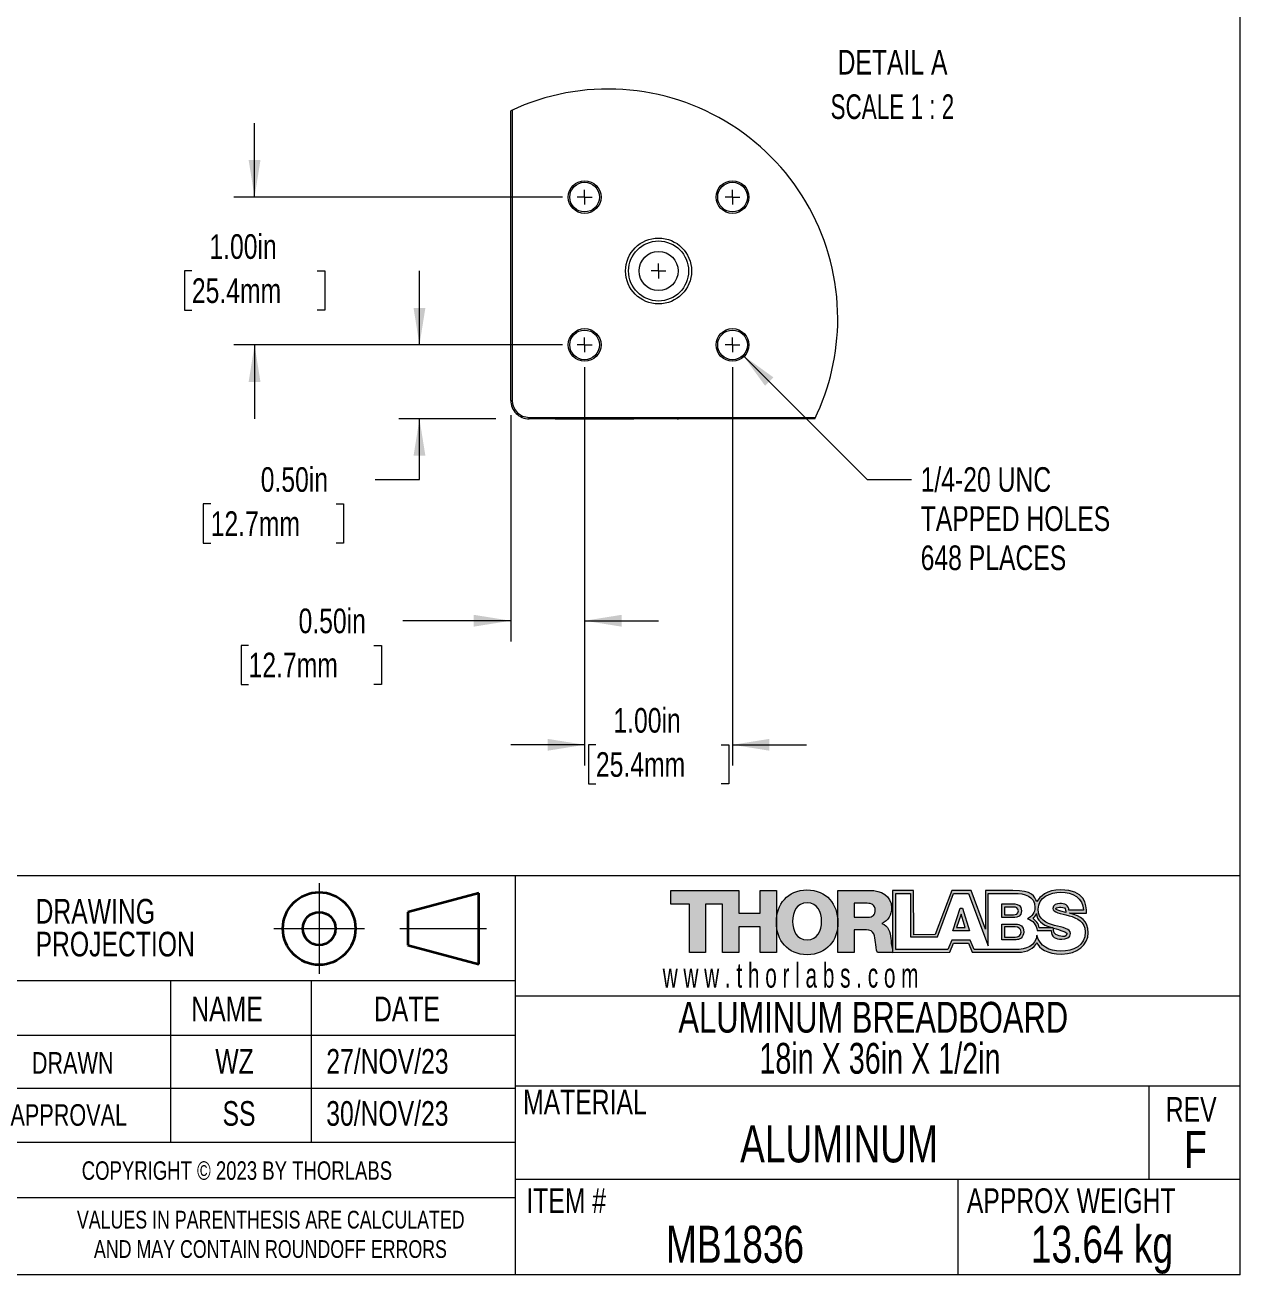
# Model space of a CAD drawing. Header units: inches. Extents: x 0.1 to 10.9, y 0 to 8.5.
# Drawn here: x 6.836 to 10.944, y 0.036 to 4.264 of the extents above; entities that cross this region are included whole.
import ezdxf

# ---------------------------------------------------------------- set-up
doc = ezdxf.new("R2010")
doc.units = ezdxf.units.IN
doc.header["$MEASUREMENT"] = 0
doc.header["$PDSIZE"] = -1
doc.linetypes.add('CENTERX2', pattern=[0.8, 0.5, -0.1, 0.1, -0.1])
doc.styles.add('SLDTEXTSTYLE0', font='TXT', dxfattribs={"width": 0.75})
doc.styles.add('SLDTEXTSTYLE1', font='TXT', dxfattribs={"width": 0.629032})
doc.styles.add('SLDTEXTSTYLE2', font='TXT', dxfattribs={"width": 0.697368})
doc.styles.add('SLDTEXTSTYLE3', font='TXT', dxfattribs={"width": 0.681818})
doc.dimstyles.new('SLDDIMSTYLE5', dxfattribs={"dimtxt": 0.083333, "dimasz": 0.125, "dimexe": 0, "dimexo": 0.0625, "dimgap": 0.020833, "dimtad": 0, "dimtih": 1, "dimtoh": 1, "dimlfac": 2, "dimrnd": 1e-09, "dimzin": 12, "dimdsep": 46, "dimtxsty": 'SLDTEXTSTYLE0', "dimsah": 1, "dimcen": 0, "dimadec": 0, "dimazin": 3, "dimtfac": 1, "dimtofl": 0, "dimtmove": 0, "dimatfit": 3, "dimfxl": 1, "dimfrac": 2, "dimtolj": 1, "dimtzin": 12, "dimarcsym": 0})
doc.dimstyles.new('SLDDIMSTYLE6', dxfattribs={"dimtxt": 0.083333, "dimasz": 0.125, "dimexe": 0, "dimexo": 0.0625, "dimgap": 0.020833, "dimtad": 0, "dimtih": 1, "dimtoh": 1, "dimlfac": 2, "dimrnd": 1e-09, "dimzin": 4, "dimdsep": 46, "dimtxsty": 'SLDTEXTSTYLE0', "dimsah": 1, "dimcen": 0.09, "dimadec": 0, "dimazin": 1, "dimtfac": 1, "dimtmove": 0, "dimatfit": 0, "dimfxl": 1, "dimfrac": 2, "dimtolj": 1, "dimtzin": 12, "dimarcsym": 0})
doc.dimstyles.new('SLDDIMSTYLE7', dxfattribs={"dimtxt": 0.083333, "dimasz": 0.125, "dimexe": 0, "dimexo": 0.0625, "dimgap": 0.020833, "dimtad": 0, "dimtih": 1, "dimtoh": 1, "dimlfac": 2, "dimrnd": 1e-09, "dimzin": 0, "dimdsep": 46, "dimtxsty": 'SLDTEXTSTYLE0', "dimsah": 1, "dimcen": 0.09, "dimadec": 0, "dimazin": 0, "dimtfac": 1, "dimtmove": 0, "dimatfit": 0, "dimfxl": 1, "dimfrac": 2, "dimtolj": 1, "dimtzin": 12, "dimarcsym": 0})

# ---------------------------------------------------------------- blocks, each defined once
blk = doc.blocks.new('Third Angle Projection Block')
at = {"color": 7, "linetype": 'CENTERX2', "lineweight": 18}
for p, q in [((3.9951, 0.9376), (3.9951, 0.5538)), ((3.8033, 0.7457), (4.187, 0.7457)), ((4.3361, 0.7457), (4.7029, 0.7457))]:
    blk.add_line(p, q, dxfattribs=at)
at = {"color": 7, "linetype": 'Continuous', "lineweight": 35}
for p, q in [((4.6701, 0.8957), (4.3701, 0.8153)), ((4.6701, 0.5957), (4.6701, 0.8957)), ((4.3701, 0.8153), (4.3701, 0.6761)), ((4.3701, 0.6761), (4.6701, 0.5957))]:
    blk.add_line(p, q, dxfattribs=at)
for radius in [0.1536, 0.0696]:
    blk.add_circle((3.9951, 0.7457), radius, dxfattribs=at)
at = {"color": 7, "linetype": 'Continuous', "lineweight": 0}
blk.add_point((3.9951, 0.7457), dxfattribs=at)
blk = doc.blocks.new('THORLABS LOGO1')
at = {"linetype": 'Continuous'}
blk.add_hatch(color=7, dxfattribs=at).paths.add_polyline_path([(2.398, 1.664), (2.398, 1.97), (2.618, 1.97), (2.618, 1.13), (2.398, 1.13), (2.398, 1.476), (2.109, 1.476), (2.109, 1.13), (1.889, 1.13), (1.889, 1.782), (1.661, 1.782), (1.661, 1.13), (1.441, 1.13), (1.441, 1.782), (1.189, 1.782), (1.189, 1.97), (2.109, 1.97), (2.109, 1.664)], flags=0)
h = blk.add_hatch(color=7, dxfattribs=at)
edge = h.paths.add_edge_path(flags=0)
edge.add_spline(control_points=[(3.034, 1.1), (3.3, 1.101), (3.45, 1.295), (3.449, 1.539), (3.449, 1.783), (3.298, 1.976), (3.032, 1.976)], knot_values=[0, 0, 0, 0, 1, 1, 1, 2, 2, 2, 2], weights=[1, 1, 1, 1, 1, 1, 1], degree=3, periodic=0)
edge.add_spline(control_points=[(3.032, 1.976), (2.768, 1.975), (2.619, 1.782), (2.619, 1.54)], knot_values=[3.002118, 3.002118, 3.002118, 3.002118, 4, 4, 4, 4], weights=[1, 1, 1, 1], degree=3, periodic=0)
edge.add_spline(control_points=[(2.619, 1.54), (2.619, 1.54), (2.619, 1.539), (2.619, 1.539), (2.618, 1.295), (2.768, 1.101), (3.034, 1.1)], knot_values=[2, 2, 2, 2, 2.002118, 2.002118, 2.002118, 3.002118, 3.002118, 3.002118, 3.002118], weights=[1, 1, 1, 1, 1, 1, 1], degree=3, periodic=0)
edge = h.paths.add_edge_path(flags=0)
edge.add_spline(control_points=[(3.033, 1.301), (2.891, 1.301), (2.837, 1.426), (2.837, 1.551)], knot_values=[3, 3, 3, 3, 4, 4, 4, 4], weights=[1, 1, 1, 1], degree=3, periodic=0)
edge.add_spline(control_points=[(2.837, 1.551), (2.837, 1.676), (2.891, 1.801), (3.033, 1.801)], knot_values=[2, 2, 2, 2, 3, 3, 3, 3], weights=[1, 1, 1, 1], degree=3, periodic=0)
edge.add_spline(control_points=[(3.033, 1.801), (3.175, 1.801), (3.229, 1.676), (3.229, 1.551)], knot_values=[1, 1, 1, 1, 2, 2, 2, 2], weights=[1, 1, 1, 1], degree=3, periodic=0)
edge.add_spline(control_points=[(3.229, 1.551), (3.229, 1.426), (3.175, 1.301), (3.033, 1.301)], knot_values=[0, 0, 0, 0, 1, 1, 1, 1], weights=[1, 1, 1, 1], degree=3, periodic=0)
h = blk.add_hatch(color=7, dxfattribs=at)
edge = h.paths.add_edge_path(flags=0)
edge.add_line((3.45, 1.13), (3.45, 1.97))
edge.add_line((3.45, 1.97), (3.88, 1.97))
edge.add_spline(control_points=[(3.88, 1.97), (4.029, 1.97), (4.175, 1.903), (4.175, 1.734)], knot_values=[1, 1, 1, 1, 2, 2, 2, 2], weights=[1, 1, 1, 1], degree=3, periodic=0)
edge.add_spline(control_points=[(4.175, 1.734), (4.175, 1.643), (4.132, 1.557), (4.043, 1.523)], knot_values=[2, 2, 2, 2, 3, 3, 3, 3], weights=[1, 1, 1, 1], degree=3, periodic=0)
edge.add_line((4.043, 1.523), (4.043, 1.521))
edge.add_spline(control_points=[(4.043, 1.521), (4.133, 1.499), (4.159, 1.399), (4.166, 1.319)], knot_values=[4, 4, 4, 4, 5, 5, 5, 5], weights=[1, 1, 1, 1], degree=3, periodic=0)
edge.add_spline(control_points=[(4.166, 1.319), (4.169, 1.293), (4.173, 1.219), (4.188, 1.17)], knot_values=[5, 5, 5, 5, 5.740443, 5.740443, 5.740443, 5.740443], weights=[1, 1, 1, 1], degree=3, periodic=0)
edge.add_line((4.188, 1.17), (4.188, 1.13))
edge.add_line((4.188, 1.13), (3.984, 1.13))
edge.add_spline(control_points=[(3.984, 1.13), (3.965, 1.158), (3.962, 1.241), (3.959, 1.264)], knot_values=[7, 7, 7, 7, 8, 8, 8, 8], weights=[1, 1, 1, 1], degree=3, periodic=0)
edge.add_spline(control_points=[(3.959, 1.264), (3.953, 1.349), (3.939, 1.436), (3.836, 1.436)], knot_values=[8, 8, 8, 8, 9, 9, 9, 9], weights=[1, 1, 1, 1], degree=3, periodic=0)
edge.add_line((3.836, 1.436), (3.67, 1.436))
edge.add_line((3.67, 1.436), (3.67, 1.13))
edge.add_line((3.67, 1.13), (3.45, 1.13))
edge = h.paths.add_edge_path(flags=0)
edge.add_line((3.845, 1.796), (3.67, 1.796))
edge.add_line((3.67, 1.796), (3.67, 1.606))
edge.add_line((3.67, 1.606), (3.854, 1.606))
edge.add_spline(control_points=[(3.854, 1.606), (3.92, 1.606), (3.956, 1.642), (3.956, 1.705)], knot_values=[1, 1, 1, 1, 2, 2, 2, 2], weights=[1, 1, 1, 1], degree=3, periodic=0)
edge.add_spline(control_points=[(3.956, 1.705), (3.956, 1.768), (3.906, 1.796), (3.845, 1.796)], knot_values=[2, 2, 2, 2, 3, 3, 3, 3], weights=[1, 1, 1, 1], degree=3, periodic=0)
h = blk.add_hatch(color=7, dxfattribs=at)
edge = h.paths.add_edge_path(flags=0)
edge.add_spline(control_points=[(6.142, 1.818), (6.107, 1.886), (6.086, 1.97), (5.816, 1.97)], knot_values=[4, 4, 4, 4, 5, 5, 5, 5], weights=[1, 1, 1, 1], degree=3, periodic=0)
edge.add_line((5.816, 1.97), (5.445, 1.97))
edge.add_line((5.445, 1.97), (5.445, 1.447))
edge.add_line((5.445, 1.447), (5.251, 1.97))
edge.add_line((5.251, 1.97), (4.991, 1.97))
edge.add_line((4.991, 1.97), (4.765, 1.372))
edge.add_line((4.765, 1.372), (4.478, 1.37))
edge.add_line((4.478, 1.37), (4.474, 1.97))
edge.add_line((4.474, 1.97), (4.188, 1.97))
edge.add_line((4.188, 1.97), (4.188, 1.13))
edge.add_line((4.188, 1.13), (4.963, 1.132))
edge.add_line((4.963, 1.132), (5.013, 1.256))
edge.add_line((5.013, 1.256), (5.217, 1.256))
edge.add_line((5.217, 1.256), (5.265, 1.132))
edge.add_line((5.265, 1.132), (5.893, 1.132))
edge.add_spline(control_points=[(5.893, 1.132), (6.005, 1.134), (6.109, 1.187), (6.141, 1.265)], knot_values=[19, 19, 19, 19, 20, 20, 20, 20], weights=[1, 1, 1, 1], degree=3, periodic=0)
edge.add_spline(control_points=[(6.141, 1.265), (6.171, 1.187), (6.276, 1.109), (6.48, 1.109)], knot_values=[20, 20, 20, 20, 21, 21, 21, 21], weights=[1, 1, 1, 1], degree=3, periodic=0)
edge.add_spline(control_points=[(6.48, 1.109), (6.684, 1.109), (6.835, 1.233), (6.835, 1.396)], knot_values=[21, 21, 21, 21, 22, 22, 22, 22], weights=[1, 1, 1, 1], degree=3, periodic=0)
edge.add_spline(control_points=[(6.835, 1.396), (6.835, 1.561), (6.74, 1.62), (6.588, 1.66)], knot_values=[22, 22, 22, 22, 23, 23, 23, 23], weights=[1, 1, 1, 1], degree=3, periodic=0)
edge.add_spline(control_points=[(6.588, 1.66), (6.586, 1.661), (6.584, 1.661), (6.582, 1.662)], knot_values=[0, 0, 0, 0, 1, 1, 1, 1], weights=[1, 1, 1, 1], degree=3, periodic=0)
edge.add_line((6.582, 1.662), (6.814, 1.66))
edge.add_spline(control_points=[(6.814, 1.66), (6.814, 1.782), (6.79, 1.978), (6.464, 1.978)], knot_values=[2, 2, 2, 2, 3, 3, 3, 3], weights=[1, 1, 1, 1], degree=3, periodic=0)
edge.add_spline(control_points=[(6.464, 1.978), (6.274, 1.978), (6.18, 1.886), (6.142, 1.818)], knot_values=[3, 3, 3, 3, 4, 4, 4, 4], weights=[1, 1, 1, 1], degree=3, periodic=0)
edge = h.paths.add_edge_path(flags=0)
edge.add_spline(control_points=[(6.114, 1.739), (6.114, 1.671), (6.074, 1.616), (6.014, 1.587)], knot_values=[17, 17, 17, 17, 18, 18, 18, 18], weights=[1, 1, 1, 1], degree=3, periodic=0)
edge.add_spline(control_points=[(6.014, 1.587), (6.089, 1.565), (6.137, 1.504), (6.144, 1.427)], knot_values=[18, 18, 18, 18, 19, 19, 19, 19], weights=[1, 1, 1, 1], degree=3, periodic=0)
edge.add_line((6.144, 1.427), (6.333, 1.427))
edge.add_spline(control_points=[(6.333, 1.427), (6.337, 1.338), (6.393, 1.309), (6.477, 1.309)], knot_values=[20, 20, 20, 20, 21, 21, 21, 21], weights=[1, 1, 1, 1], degree=3, periodic=0)
edge.add_spline(control_points=[(6.477, 1.309), (6.536, 1.309), (6.598, 1.33), (6.598, 1.386)], knot_values=[21, 21, 21, 21, 22, 22, 22, 22], weights=[1, 1, 1, 1], degree=3, periodic=0)
edge.add_spline(control_points=[(6.598, 1.386), (6.598, 1.453), (6.489, 1.466), (6.38, 1.496)], knot_values=[22, 22, 22, 22, 23, 23, 23, 23], weights=[1, 1, 1, 1], degree=3, periodic=0)
edge.add_spline(control_points=[(6.38, 1.496), (6.271, 1.527), (6.158, 1.576), (6.158, 1.715)], knot_values=[23, 23, 23, 23, 24, 24, 24, 24], weights=[1, 1, 1, 1], degree=3, periodic=0)
edge.add_spline(control_points=[(6.158, 1.715), (6.158, 1.88), (6.325, 1.945), (6.467, 1.945)], knot_values=[24, 24, 24, 24, 25, 25, 25, 25], weights=[1, 1, 1, 1], degree=3, periodic=0)
edge.add_spline(control_points=[(6.467, 1.945), (6.618, 1.945), (6.77, 1.872), (6.771, 1.701)], knot_values=[25, 25, 25, 25, 26, 26, 26, 26], weights=[1, 1, 1, 1], degree=3, periodic=0)
edge.add_line((6.771, 1.701), (6.574, 1.701))
edge.add_spline(control_points=[(6.574, 1.701), (6.577, 1.77), (6.512, 1.792), (6.451, 1.792)], knot_values=[27, 27, 27, 27, 28, 28, 28, 28], weights=[1, 1, 1, 1], degree=3, periodic=0)
edge.add_spline(control_points=[(6.451, 1.792), (6.409, 1.792), (6.355, 1.777), (6.355, 1.727)], knot_values=[28, 28, 28, 28, 29, 29, 29, 29], weights=[1, 1, 1, 1], degree=3, periodic=0)
edge.add_spline(control_points=[(6.355, 1.727), (6.355, 1.669), (6.465, 1.659), (6.576, 1.628)], knot_values=[29, 29, 29, 29, 30, 30, 30, 30], weights=[1, 1, 1, 1], degree=3, periodic=0)
edge.add_spline(control_points=[(6.576, 1.628), (6.685, 1.597), (6.796, 1.546), (6.796, 1.41)], knot_values=[30, 30, 30, 30, 31, 31, 31, 31], weights=[1, 1, 1, 1], degree=3, periodic=0)
edge.add_spline(control_points=[(6.796, 1.41), (6.796, 1.218), (6.632, 1.147), (6.465, 1.147)], knot_values=[31, 31, 31, 31, 32, 32, 32, 32], weights=[1, 1, 1, 1], degree=3, periodic=0)
edge.add_spline(control_points=[(6.465, 1.147), (6.311, 1.147), (6.172, 1.216), (6.142, 1.364)], knot_values=[0, 0, 0, 0, 1, 1, 1, 1], weights=[1, 1, 1, 1], degree=3, periodic=0)
edge.add_spline(control_points=[(6.142, 1.364), (6.122, 1.22), (5.998, 1.169), (5.849, 1.169)], knot_values=[1, 1, 1, 1, 2, 2, 2, 2], weights=[1, 1, 1, 1], degree=3, periodic=0)
edge.add_line((5.849, 1.169), (5.294, 1.169))
edge.add_line((5.294, 1.169), (5.238, 1.298))
edge.add_line((5.238, 1.298), (4.992, 1.298))
edge.add_line((4.992, 1.298), (4.935, 1.17))
edge.add_line((4.935, 1.17), (4.233, 1.17))
edge.add_line((4.233, 1.17), (4.233, 1.929))
edge.add_line((4.233, 1.929), (4.431, 1.929))
edge.add_line((4.431, 1.929), (4.431, 1.342))
edge.add_line((4.431, 1.342), (4.795, 1.342))
edge.add_line((4.795, 1.342), (5.015, 1.929))
edge.add_line((5.015, 1.929), (5.216, 1.929))
edge.add_line((5.216, 1.929), (5.484, 1.222))
edge.add_line((5.484, 1.222), (5.484, 1.929))
edge.add_line((5.484, 1.929), (5.84, 1.929))
edge.add_spline(control_points=[(5.84, 1.929), (5.97, 1.931), (6.114, 1.897), (6.114, 1.739)], knot_values=[16, 16, 16, 16, 17, 17, 17, 17], weights=[1, 1, 1, 1], degree=3, periodic=0)
edge = h.paths.add_edge_path(flags=0)
edge.add_line((6.361, 1.462), (6.17, 1.462))
edge.add_spline(control_points=[(6.17, 1.462), (6.17, 1.519), (6.12, 1.569), (6.089, 1.59)], knot_values=[8, 8, 8, 8, 9, 9, 9, 9], weights=[1, 1, 1, 1], degree=3, periodic=0)
edge.add_spline(control_points=[(6.089, 1.59), (6.104, 1.608), (6.128, 1.626), (6.136, 1.658)], knot_values=[9, 9, 9, 9, 10, 10, 10, 10], weights=[1, 1, 1, 1], degree=3, periodic=0)
edge.add_spline(control_points=[(6.136, 1.658), (6.136, 1.569), (6.219, 1.501), (6.324, 1.472)], knot_values=[10, 10, 10, 10, 11, 11, 11, 11], weights=[1, 1, 1, 1], degree=3, periodic=0)
edge.add_spline(control_points=[(6.324, 1.472), (6.336, 1.469), (6.349, 1.465), (6.361, 1.462)], knot_values=[0, 0, 0, 0, 1, 1, 1, 1], weights=[1, 1, 1, 1], degree=3, periodic=0)
edge = h.paths.add_edge_path(flags=0)
edge.add_spline(control_points=[(6.548, 1.382), (6.539, 1.345), (6.512, 1.334), (6.441, 1.354)], knot_values=[4, 4, 4, 4, 5, 5, 5, 5], weights=[1, 1, 1, 1], degree=3, periodic=0)
edge.add_spline(control_points=[(6.441, 1.354), (6.367, 1.374), (6.366, 1.415), (6.366, 1.46)], knot_values=[5, 5, 5, 5, 6, 6, 6, 6], weights=[1, 1, 1, 1], degree=3, periodic=0)
edge.add_spline(control_points=[(6.366, 1.46), (6.459, 1.433), (6.553, 1.401), (6.548, 1.382)], knot_values=[3, 3, 3, 3, 4, 4, 4, 4], weights=[1, 1, 1, 1], degree=3, periodic=0)
edge = h.paths.add_edge_path(flags=0)
edge.add_spline(control_points=[(6.466, 1.742), (6.511, 1.74), (6.526, 1.731), (6.53, 1.704)], knot_values=[2, 2, 2, 2, 3, 3, 3, 3], weights=[1, 1, 1, 1], degree=3, periodic=0)
edge.add_spline(control_points=[(6.53, 1.704), (6.532, 1.693), (6.532, 1.686), (6.532, 1.672)], knot_values=[3, 3, 3, 3, 4, 4, 4, 4], weights=[1, 1, 1, 1], degree=3, periodic=0)
edge.add_spline(control_points=[(6.532, 1.672), (6.427, 1.699), (6.398, 1.703), (6.398, 1.726)], knot_values=[0, 0, 0, 0, 1, 1, 1, 1], weights=[1, 1, 1, 1], degree=3, periodic=0)
edge.add_spline(control_points=[(6.398, 1.726), (6.398, 1.736), (6.444, 1.742), (6.466, 1.742)], knot_values=[1, 1, 1, 1, 2, 2, 2, 2], weights=[1, 1, 1, 1], degree=3, periodic=0)
h = blk.add_hatch(color=7, dxfattribs=at)
h.paths.add_polyline_path([(5.003, 1.425), (5.229, 1.425), (5.133, 1.729), (5.102, 1.729)], flags=0)
h.paths.add_polyline_path([(5.056, 1.466), (5.115, 1.649), (5.173, 1.466)], flags=0)
h = blk.add_hatch(color=7, dxfattribs=at)
edge = h.paths.add_edge_path(flags=0)
edge.add_line((5.665, 1.602), (5.665, 1.786))
edge.add_line((5.665, 1.786), (5.841, 1.786))
edge.add_spline(control_points=[(5.841, 1.786), (5.889, 1.786), (5.934, 1.763), (5.934, 1.693)], knot_values=[1, 1, 1, 1, 2, 2, 2, 2], weights=[1, 1, 1, 1], degree=3, periodic=0)
edge.add_spline(control_points=[(5.934, 1.693), (5.934, 1.625), (5.88, 1.602), (5.841, 1.602)], knot_values=[2, 2, 2, 2, 3, 3, 3, 3], weights=[1, 1, 1, 1], degree=3, periodic=0)
edge.add_line((5.841, 1.602), (5.665, 1.602))
edge = h.paths.add_edge_path(flags=0)
edge.add_spline(control_points=[(5.891, 1.692), (5.891, 1.732), (5.859, 1.745), (5.826, 1.745)], knot_values=[3, 3, 3, 3, 4, 4, 4, 4], weights=[1, 1, 1, 1], degree=3, periodic=0)
edge.add_line((5.826, 1.745), (5.703, 1.745))
edge.add_line((5.703, 1.745), (5.703, 1.639))
edge.add_line((5.703, 1.639), (5.826, 1.639))
edge.add_spline(control_points=[(5.826, 1.639), (5.853, 1.639), (5.891, 1.652), (5.891, 1.692)], knot_values=[2, 2, 2, 2, 3, 3, 3, 3], weights=[1, 1, 1, 1], degree=3, periodic=0)
h = blk.add_hatch(color=7, dxfattribs=at)
edge = h.paths.add_edge_path(flags=0)
edge.add_line((5.665, 1.302), (5.665, 1.514))
edge.add_line((5.665, 1.514), (5.86, 1.514))
edge.add_spline(control_points=[(5.86, 1.514), (5.913, 1.514), (5.963, 1.488), (5.963, 1.407)], knot_values=[1, 1, 1, 1, 2, 2, 2, 2], weights=[1, 1, 1, 1], degree=3, periodic=0)
edge.add_spline(control_points=[(5.963, 1.407), (5.963, 1.329), (5.904, 1.302), (5.86, 1.302)], knot_values=[2, 2, 2, 2, 3, 3, 3, 3], weights=[1, 1, 1, 1], degree=3, periodic=0)
edge.add_line((5.86, 1.302), (5.665, 1.302))
edge = h.paths.add_edge_path(flags=0)
edge.add_spline(control_points=[(5.927, 1.406), (5.927, 1.458), (5.889, 1.475), (5.849, 1.475)], knot_values=[3, 3, 3, 3, 4, 4, 4, 4], weights=[1, 1, 1, 1], degree=3, periodic=0)
edge.add_line((5.849, 1.475), (5.702, 1.475))
edge.add_line((5.702, 1.475), (5.702, 1.338))
edge.add_line((5.702, 1.338), (5.849, 1.338))
edge.add_spline(control_points=[(5.849, 1.338), (5.882, 1.338), (5.927, 1.355), (5.927, 1.406)], knot_values=[2, 2, 2, 2, 3, 3, 3, 3], weights=[1, 1, 1, 1], degree=3, periodic=0)
at = {"color": 7, "linetype": 'Continuous', "lineweight": 18}
for p, q in [((1.189, 1.782), (1.189, 1.97)), ((1.189, 1.97), (2.109, 1.97)), ((2.109, 1.97), (2.109, 1.664)), ((2.398, 1.664), (2.398, 1.97)), ((2.398, 1.97), (2.618, 1.97)), ((2.618, 1.97), (2.618, 1.13)), ((3.45, 1.97), (3.88, 1.97)), ((3.45, 1.13), (3.45, 1.97)), ((4.474, 1.97), (4.188, 1.97)), ((4.188, 1.97), (4.188, 1.13)), ((4.233, 1.17), (4.233, 1.929)), ((4.233, 1.929), (4.431, 1.929)), ((4.431, 1.929), (4.431, 1.342)), ((4.478, 1.37), (4.474, 1.97)), ((4.991, 1.97), (4.765, 1.372)), ((4.795, 1.342), (5.015, 1.929)), ((5.251, 1.97), (4.991, 1.97)), ((5.015, 1.929), (5.216, 1.929)), ((5.216, 1.929), (5.484, 1.222)), ((5.445, 1.447), (5.251, 1.97)), ((5.816, 1.97), (5.445, 1.97)), ((5.445, 1.97), (5.445, 1.447)), ((5.484, 1.222), (5.484, 1.929)), ((5.484, 1.929), (5.84, 1.929)), ((1.441, 1.782), (1.189, 1.782)), ((1.441, 1.13), (1.441, 1.782)), ((1.889, 1.782), (1.661, 1.782)), ((1.661, 1.782), (1.661, 1.13)), ((1.889, 1.13), (1.889, 1.782)), ((3.845, 1.796), (3.67, 1.796)), ((3.67, 1.796), (3.67, 1.606)), ((5.003, 1.425), (5.102, 1.729)), ((5.102, 1.729), (5.133, 1.729)), ((5.133, 1.729), (5.229, 1.425)), ((5.665, 1.786), (5.841, 1.786)), ((5.665, 1.602), (5.665, 1.786)), ((5.703, 1.745), (5.703, 1.639)), ((5.826, 1.745), (5.703, 1.745)), ((6.771, 1.701), (6.574, 1.701)), ((2.109, 1.664), (2.398, 1.664)), ((3.67, 1.606), (3.854, 1.606)), ((4.043, 1.523), (4.043, 1.521)), ((5.115, 1.649), (5.056, 1.466)), ((5.173, 1.466), (5.115, 1.649)), ((5.841, 1.602), (5.665, 1.602)), ((5.703, 1.639), (5.826, 1.639)), ((6.582, 1.662), (6.814, 1.66)), ((2.398, 1.476), (2.109, 1.476)), ((2.109, 1.476), (2.109, 1.13)), ((2.398, 1.13), (2.398, 1.476)), ((3.836, 1.436), (3.67, 1.436)), ((3.67, 1.436), (3.67, 1.13)), ((4.765, 1.372), (4.478, 1.37)), ((5.229, 1.425), (5.003, 1.425)), ((5.056, 1.466), (5.173, 1.466)), ((5.665, 1.514), (5.86, 1.514)), ((5.665, 1.302), (5.665, 1.514)), ((5.702, 1.475), (5.702, 1.338)), ((5.849, 1.475), (5.702, 1.475)), ((6.144, 1.427), (6.333, 1.427)), ((6.361, 1.462), (6.17, 1.462)), ((4.431, 1.342), (4.795, 1.342)), ((4.992, 1.298), (4.935, 1.17)), ((4.963, 1.132), (5.013, 1.256)), ((5.238, 1.298), (4.992, 1.298)), ((5.013, 1.256), (5.217, 1.256)), ((5.217, 1.256), (5.265, 1.132)), ((5.294, 1.169), (5.238, 1.298)), ((5.86, 1.302), (5.665, 1.302)), ((5.702, 1.338), (5.849, 1.338)), ((1.661, 1.13), (1.441, 1.13)), ((2.109, 1.13), (1.889, 1.13)), ((2.618, 1.13), (2.398, 1.13)), ((3.67, 1.13), (3.45, 1.13)), ((4.188, 1.13), (3.984, 1.13)), ((4.188, 1.17), (4.188, 1.13)), ((4.188, 1.13), (4.963, 1.132)), ((4.935, 1.17), (4.233, 1.17)), ((5.265, 1.132), (5.893, 1.132)), ((5.849, 1.169), (5.294, 1.169))]:
    blk.add_line(p, q, dxfattribs=at)
at = {"color": 8, "linetype": 'Continuous', "lineweight": 0}
for points in [[(2.619, 1.54), (2.619, 1.782), (2.768, 1.975), (3.032, 1.976)], [(3.88, 1.97), (4.029, 1.97), (4.175, 1.903), (4.175, 1.734)], [(6.142, 1.818), (6.107, 1.886), (6.086, 1.97), (5.816, 1.97)], [(5.84, 1.929), (5.97, 1.931), (6.114, 1.897), (6.114, 1.739)], [(6.464, 1.978), (6.274, 1.978), (6.18, 1.886), (6.142, 1.818)], [(6.158, 1.715), (6.158, 1.88), (6.325, 1.945), (6.467, 1.945)], [(6.814, 1.66), (6.814, 1.782), (6.79, 1.978), (6.464, 1.978)], [(6.467, 1.945), (6.618, 1.945), (6.77, 1.872), (6.771, 1.701)], [(3.033, 1.801), (2.891, 1.801), (2.837, 1.676), (2.837, 1.551)], [(3.229, 1.551), (3.229, 1.676), (3.175, 1.801), (3.033, 1.801)], [(3.956, 1.705), (3.956, 1.768), (3.906, 1.796), (3.845, 1.796)], [(3.854, 1.606), (3.92, 1.606), (3.956, 1.642), (3.956, 1.705)], [(4.175, 1.734), (4.175, 1.643), (4.132, 1.557), (4.043, 1.523)], [(5.891, 1.692), (5.891, 1.732), (5.859, 1.745), (5.826, 1.745)], [(5.826, 1.639), (5.853, 1.639), (5.891, 1.652), (5.891, 1.692)], [(5.841, 1.786), (5.889, 1.786), (5.934, 1.763), (5.934, 1.693)], [(5.934, 1.693), (5.934, 1.625), (5.88, 1.602), (5.841, 1.602)], [(6.114, 1.739), (6.114, 1.671), (6.074, 1.616), (6.014, 1.587)], [(6.38, 1.496), (6.271, 1.527), (6.158, 1.576), (6.158, 1.715)], [(6.451, 1.792), (6.409, 1.792), (6.355, 1.777), (6.355, 1.727)], [(6.355, 1.727), (6.355, 1.669), (6.465, 1.659), (6.576, 1.628)], [(6.398, 1.726), (6.398, 1.736), (6.444, 1.742), (6.466, 1.742)], [(6.532, 1.672), (6.427, 1.699), (6.398, 1.703), (6.398, 1.726)], [(6.574, 1.701), (6.577, 1.77), (6.512, 1.792), (6.451, 1.792)], [(6.466, 1.742), (6.511, 1.74), (6.526, 1.731), (6.53, 1.704)], [(6.53, 1.704), (6.532, 1.693), (6.532, 1.686), (6.532, 1.672)], [(2.837, 1.551), (2.837, 1.426), (2.891, 1.301), (3.033, 1.301)], [(3.033, 1.301), (3.175, 1.301), (3.229, 1.426), (3.229, 1.551)], [(6.014, 1.587), (6.089, 1.565), (6.137, 1.504), (6.144, 1.427)], [(6.089, 1.59), (6.104, 1.608), (6.128, 1.626), (6.136, 1.658)], [(6.17, 1.462), (6.17, 1.519), (6.12, 1.569), (6.089, 1.59)], [(6.136, 1.658), (6.136, 1.569), (6.219, 1.501), (6.324, 1.472)], [(6.576, 1.628), (6.685, 1.597), (6.796, 1.546), (6.796, 1.41)], [(6.588, 1.66), (6.586, 1.661), (6.584, 1.661), (6.582, 1.662)], [(6.835, 1.396), (6.835, 1.561), (6.74, 1.62), (6.588, 1.66)], [(3.959, 1.264), (3.953, 1.349), (3.939, 1.436), (3.836, 1.436)], [(4.043, 1.521), (4.133, 1.499), (4.159, 1.399), (4.166, 1.319)], [(5.927, 1.406), (5.927, 1.458), (5.889, 1.475), (5.849, 1.475)], [(5.849, 1.338), (5.882, 1.338), (5.927, 1.355), (5.927, 1.406)], [(6.142, 1.364), (6.122, 1.22), (5.998, 1.169), (5.849, 1.169)], [(5.86, 1.514), (5.913, 1.514), (5.963, 1.488), (5.963, 1.407)], [(5.963, 1.407), (5.963, 1.329), (5.904, 1.302), (5.86, 1.302)], [(6.465, 1.147), (6.311, 1.147), (6.172, 1.216), (6.142, 1.364)], [(6.324, 1.472), (6.336, 1.469), (6.349, 1.465), (6.361, 1.462)], [(6.333, 1.427), (6.337, 1.338), (6.393, 1.309), (6.477, 1.309)], [(6.366, 1.46), (6.459, 1.433), (6.553, 1.401), (6.548, 1.382)], [(6.441, 1.354), (6.367, 1.374), (6.366, 1.415), (6.366, 1.46)], [(6.598, 1.386), (6.598, 1.453), (6.489, 1.466), (6.38, 1.496)], [(6.548, 1.382), (6.539, 1.345), (6.512, 1.334), (6.441, 1.354)], [(6.796, 1.41), (6.796, 1.218), (6.632, 1.147), (6.465, 1.147)], [(6.477, 1.309), (6.536, 1.309), (6.598, 1.33), (6.598, 1.386)], [(6.48, 1.109), (6.684, 1.109), (6.835, 1.233), (6.835, 1.396)], [(3.984, 1.13), (3.965, 1.158), (3.962, 1.241), (3.959, 1.264)], [(4.166, 1.319), (4.169, 1.293), (4.173, 1.219), (4.188, 1.17)], [(5.893, 1.132), (6.005, 1.134), (6.109, 1.187), (6.141, 1.265)], [(6.141, 1.265), (6.171, 1.187), (6.276, 1.109), (6.48, 1.109)]]:
    blk.add_open_spline(points, degree=3, dxfattribs=at)
for points, knots in [([(3.032, 1.976), (3.298, 1.976), (3.449, 1.783), (3.449, 1.539), (3.45, 1.295), (3.3, 1.101), (3.034, 1.1)], [0, 0, 0, 0, 1, 1, 1, 2, 2, 2, 2]), ([(3.034, 1.1), (2.768, 1.101), (2.618, 1.295), (2.619, 1.539), (2.619, 1.539), (2.619, 1.54), (2.619, 1.54)], [2, 2, 2, 2, 3, 3, 3, 3.002118, 3.002118, 3.002118, 3.002118])]:
    blk.add_open_spline(points, degree=3, knots=knots, dxfattribs=at)
blk = doc.blocks.new('_D_11')
at = {"color": 7, "linetype": 'Continuous', "lineweight": 0}
for p, q in [((9.2641, 3.1461), (9.6834, 2.7268)), ((9.6834, 2.7268), (9.8334, 2.7268))]:
    blk.add_line(p, q, dxfattribs=at)
at = {"color": 7, "linetype": 'Continuous', "lineweight": 18}
blk.add_solid([(9.2641, 3.1461), (9.3384, 3.0436), (9.3667, 3.0719)], dxfattribs=at)
at = {"color": 7, "linetype": 'Continuous', "lineweight": 18, "attachment_point": 1, "style": 'SLDTEXTSTYLE0'}
for s, insert, char_height in [('1/4-20 UNC', (9.8647, 2.768), 0.08333), ('TAPPED HOLES', (9.8647, 2.6356), 0.083333), ('648 PLACES', (9.8647, 2.5032), 0.08333)]:
    blk.add_mtext(s, dxfattribs=dict(at, insert=insert, char_height=char_height))
blk = doc.blocks.new('_D_12')
at = {"color": 7, "linetype": 'Continuous', "lineweight": 0}
for p, q in [((8.7286, 3.1066), (8.7286, 1.759)), ((9.2286, 3.1066), (9.2286, 1.759)), ((8.7286, 1.829), (8.4786, 1.829)), ((8.7667, 1.829), (8.7414, 1.829)), ((8.7414, 1.829), (8.7414, 1.6966)), ((9.1905, 1.829), (9.2158, 1.829)), ((9.2158, 1.829), (9.2158, 1.6966)), ((9.2286, 1.829), (9.4786, 1.829)), ((8.7414, 1.6966), (8.7667, 1.6966)), ((9.2158, 1.6966), (9.1905, 1.6966))]:
    blk.add_line(p, q, dxfattribs=at)
at = {"color": 7, "linetype": 'Continuous', "lineweight": 18}
for points in [[(8.7286, 1.829), (8.6036, 1.849), (8.6036, 1.809)], [(9.2286, 1.829), (9.3536, 1.809), (9.3536, 1.849)]]:
    blk.add_solid(points, dxfattribs=at)
at = {"color": 7, "linetype": 'Continuous', "lineweight": 18, "char_height": 0.08333, "attachment_point": 1, "style": 'SLDTEXTSTYLE0'}
for s, insert in [('1.00in', (8.8259, 1.9534)), ('25.4mm', (8.7667, 1.804))]:
    blk.add_mtext(s, dxfattribs=dict(at, insert=insert))
blk = doc.blocks.new('_D_13')
at = {"color": 7, "linetype": 'Continuous', "lineweight": 0}
for p, q in [((7.6125, 3.6816), (7.6125, 3.9316)), ((8.6536, 3.6816), (7.5425, 3.6816)), ((7.4006, 3.4316), (7.3752, 3.4316)), ((7.3752, 3.4316), (7.3752, 3.2992)), ((7.8243, 3.4316), (7.8497, 3.4316)), ((7.8497, 3.4316), (7.8497, 3.2992)), ((7.3752, 3.2992), (7.4006, 3.2992)), ((7.8497, 3.2992), (7.8243, 3.2992)), ((8.6536, 3.1816), (7.5425, 3.1816)), ((7.6125, 3.1816), (7.6125, 2.9316))]:
    blk.add_line(p, q, dxfattribs=at)
at = {"color": 7, "linetype": 'Continuous', "lineweight": 18}
for points in [[(7.6125, 3.6816), (7.6325, 3.8066), (7.5925, 3.8066)], [(7.6125, 3.1816), (7.5925, 3.0566), (7.6325, 3.0566)]]:
    blk.add_solid(points, dxfattribs=at)
at = {"color": 7, "linetype": 'Continuous', "lineweight": 18, "char_height": 0.08333, "attachment_point": 1, "style": 'SLDTEXTSTYLE0'}
for s, insert in [('1.00in', (7.4598, 3.556)), ('25.4mm', (7.4006, 3.4067))]:
    blk.add_mtext(s, dxfattribs=dict(at, insert=insert))
blk = doc.blocks.new('_D_14')
at = {"color": 7, "linetype": 'Continuous', "lineweight": 0}
for p, q in [((8.7286, 3.1066), (8.7286, 2.1786)), ((8.4786, 2.9441), (8.4786, 2.1786)), ((8.4786, 2.2486), (8.1143, 2.2486)), ((8.7286, 2.2486), (8.9786, 2.2486)), ((7.5923, 2.1654), (7.5669, 2.1654)), ((7.5669, 2.1654), (7.5669, 2.033)), ((8.016, 2.1654), (8.0414, 2.1654)), ((8.0414, 2.1654), (8.0414, 2.033)), ((7.5669, 2.033), (7.5923, 2.033)), ((8.0414, 2.033), (8.016, 2.033))]:
    blk.add_line(p, q, dxfattribs=at)
at = {"color": 7, "linetype": 'Continuous', "lineweight": 18}
for points in [[(8.4786, 2.2486), (8.3536, 2.2686), (8.3536, 2.2286)], [(8.7286, 2.2486), (8.8536, 2.2286), (8.8536, 2.2686)]]:
    blk.add_solid(points, dxfattribs=at)
at = {"color": 7, "linetype": 'Continuous', "lineweight": 18, "char_height": 0.08333, "attachment_point": 1, "style": 'SLDTEXTSTYLE0'}
for s, insert in [('0.50in', (7.7613, 2.2898)), ('12.7mm', (7.5923, 2.1405))]:
    blk.add_mtext(s, dxfattribs=dict(at, insert=insert))
blk = doc.blocks.new('_D_15')
at = {"color": 7, "linetype": 'Continuous', "lineweight": 0}
for p, q in [((8.1701, 3.1816), (8.1701, 3.4316)), ((8.6536, 3.1816), (8.1001, 3.1816)), ((8.4286, 2.9316), (8.1001, 2.9316)), ((8.1701, 2.7268), (8.1701, 2.9316)), ((8.0201, 2.7268), (8.1701, 2.7268)), ((7.4642, 2.6437), (7.4389, 2.6437)), ((7.4389, 2.6437), (7.4389, 2.5113)), ((7.888, 2.6437), (7.9133, 2.6437)), ((7.9133, 2.6437), (7.9133, 2.5113)), ((7.4389, 2.5113), (7.4642, 2.5113)), ((7.9133, 2.5113), (7.888, 2.5113))]:
    blk.add_line(p, q, dxfattribs=at)
at = {"color": 7, "linetype": 'Continuous', "lineweight": 18}
for points in [[(8.1701, 3.1816), (8.1901, 3.3066), (8.1501, 3.3066)], [(8.1701, 2.9316), (8.1501, 2.8066), (8.1901, 2.8066)]]:
    blk.add_solid(points, dxfattribs=at)
at = {"color": 7, "linetype": 'Continuous', "lineweight": 18, "char_height": 0.08333, "attachment_point": 1, "style": 'SLDTEXTSTYLE0'}
for s, insert in [('0.50in', (7.6333, 2.768)), ('12.7mm', (7.4642, 2.6187))]:
    blk.add_mtext(s, dxfattribs=dict(at, insert=insert))
blk = doc.blocks.new('SW_CENTERMARKSYMBOL_6')
at = {"color": 0, "linetype": 'Continuous', "lineweight": 18}
for q in [(-0.025, 0), (0, 0.025), (0, -0.025), (0.025, 0)]:
    blk.add_line((0, 0), q, dxfattribs=at)
blk = doc.blocks.new('SW_CENTERMARKSYMBOL_7')
at = {"color": 0, "linetype": 'Continuous', "lineweight": 18}
for p, q in [((0, 0), (-0.025, 0)), ((0, 0), (0, 0.025)), ((0, 0), (0, -0.025)), ((0, 0), (0.025, 0)), ((0.5, 0), (0.475, 0)), ((0.5, 0), (0.5, 0.025)), ((0.5, 0), (0.5, -0.025)), ((0.5, 0), (0.525, 0)), ((0, -0.5), (-0.025, -0.5)), ((0, -0.5), (0, -0.475)), ((0, -0.5), (0, -0.525)), ((0, -0.5), (0.025, -0.5)), ((0.5, -0.5), (0.475, -0.5)), ((0.5, -0.5), (0.5, -0.475)), ((0.5, -0.5), (0.5, -0.525)), ((0.5, -0.5), (0.525, -0.5))]:
    blk.add_line(p, q, dxfattribs=at)

msp = doc.modelspace()

# ---------------------------------------------------------------- linework, layer by layer
at = {"color": 7, "linetype": 'Continuous', "lineweight": 18}
for p, q in [((10.9445, 0.0356), (10.9445, 8.4506)), ((8.4836, 3.9761), (8.4836, 2.9941)), ((8.4786, 2.9941), (8.4786, 3.9737)), ((8.4786, 2.9941), (8.4836, 2.9941)), ((8.5411, 2.9366), (9.5089, 2.9366)), ((8.5411, 2.9316), (8.5411, 2.9366)), ((9.5065, 2.9316), (8.5411, 2.9316)), ((8.6286, 2.9314), (8.6286, 2.9316)), ((8.6286, 2.9314), (8.7106, 2.9314)), ((8.7106, 2.9314), (8.7106, 2.9316)), ((8.7106, 2.9314), (8.7365, 2.9314)), ((8.7365, 2.9314), (8.7365, 2.9316)), ((8.7365, 2.9314), (8.7561, 2.9314)), ((8.7561, 2.9314), (8.7561, 2.9316)), ((8.7562, 2.9314), (8.7562, 2.9316)), ((8.7562, 2.9314), (8.7931, 2.9314)), ((8.7931, 2.9314), (8.7931, 2.9316)), ((8.7931, 2.9314), (8.8303, 2.9314)), ((8.8303, 2.9314), (8.8303, 2.9316)), ((8.8303, 2.9314), (8.8303, 2.9316)), ((8.8303, 2.9314), (8.8687, 2.9314)), ((8.8687, 2.9314), (8.8687, 2.9316)), ((8.8687, 2.9314), (8.8951, 2.9314)), ((8.8951, 2.9314), (8.8951, 2.9316)), ((8.8962, 2.9314), (8.8962, 2.9316)), ((8.8962, 2.9314), (8.8962, 2.9316)), ((8.8962, 2.9314), (8.8962, 2.9314)), ((8.9217, 2.9314), (8.8962, 2.9314)), ((8.9217, 2.9314), (8.9217, 2.9316)), ((8.9477, 2.9314), (8.9217, 2.9314)), ((8.9477, 2.9314), (8.9477, 2.9316)), ((8.9679, 2.9314), (8.9477, 2.9314)), ((8.9679, 2.9314), (8.9679, 2.9316)), ((8.9911, 2.9314), (8.9679, 2.9314)), ((8.9911, 2.9314), (8.9911, 2.9316)), ((9.0084, 2.9314), (8.9911, 2.9314)), ((9.0084, 2.9314), (9.0084, 2.9316)), ((9.0415, 2.9314), (9.0084, 2.9314)), ((9.0415, 2.9314), (9.0415, 2.9316)), ((9.0706, 2.9314), (9.0415, 2.9314)), ((9.0415, 2.9314), (9.0437, 2.9314)), ((9.0437, 2.9314), (9.0454, 2.9314)), ((9.0706, 2.9314), (9.0706, 2.9316)), ((9.0993, 2.9314), (9.0706, 2.9314)), ((9.0993, 2.9314), (9.0993, 2.9316)), ((9.1305, 2.9314), (9.0993, 2.9314)), ((9.1305, 2.9314), (9.1305, 2.9316)), ((9.1324, 2.9314), (9.1324, 2.9316)), ((9.2782, 2.9314), (9.2782, 2.9316)), ((9.2908, 2.9314), (9.2782, 2.9314)), ((9.2908, 2.9314), (9.2908, 2.9316)), ((9.3088, 2.9314), (9.2908, 2.9314)), ((9.3088, 2.9314), (9.3088, 2.9316)), ((9.3262, 2.9314), (9.3088, 2.9314)), ((9.3262, 2.9314), (9.3262, 2.9316)), ((9.3384, 2.9314), (9.3262, 2.9314)), ((9.3384, 2.9314), (9.3384, 2.9316)), ((9.3575, 2.9314), (9.3575, 2.9316)), ((9.3776, 2.9314), (9.3575, 2.9314)), ((9.3776, 2.9314), (9.3776, 2.9316)), ((9.3958, 2.9314), (9.3776, 2.9314)), ((9.3958, 2.9314), (9.3958, 2.9316)), ((9.4029, 2.9314), (9.3958, 2.9314)), ((9.4029, 2.9314), (9.4029, 2.9316)), ((9.409, 2.9314), (9.4075, 2.9314)), ((9.409, 2.9314), (9.409, 2.9316)), ((9.4256, 2.9314), (9.4256, 2.9316)), ((9.4366, 2.9314), (9.4256, 2.9314)), ((9.4366, 2.9314), (9.4366, 2.9316)), ((9.4412, 2.9314), (9.4366, 2.9314)), ((9.4412, 2.9314), (9.4412, 2.9316)), ((9.4483, 2.9314), (9.4412, 2.9314)), ((9.4483, 2.9314), (9.4483, 2.9316)), ((9.4622, 2.9314), (9.4483, 2.9314)), ((9.4622, 2.9314), (9.4622, 2.9316)), ((9.4779, 2.9314), (9.4779, 2.9316)), ((9.5028, 2.9314), (9.4796, 2.9314)), ((9.4892, 2.9314), (9.4892, 2.9316)), ((9.5028, 2.9314), (9.5028, 2.9316)), ((9.5064, 2.9314), (9.5028, 2.9314)), ((10.9445, 1.3874), (10.9445, 1.9698)), ((6.7572, 1.3874), (8.4938, 1.3874)), ((8.4938, 1.3874), (8.4938, 0.0356)), ((8.4938, 1.3874), (10.9445, 1.3874)), ((8.4938, 1.0302), (6.7572, 1.0302)), ((7.3281, 1.0302), (7.3281, 0.4841)), ((7.8037, 1.0302), (7.8037, 0.4841)), ((8.4938, 0.98), (10.9445, 0.98)), ((8.4938, 0.846), (6.7572, 0.846)), ((8.4938, 0.6662), (6.7572, 0.6662)), ((8.4938, 0.6756), (10.9445, 0.6756)), ((10.6365, 0.6756), (10.6365, 0.3599)), ((8.4938, 0.4841), (6.7572, 0.4841)), ((8.4938, 0.3599), (10.9445, 0.3599)), ((9.9901, 0.3599), (9.9901, 0.0356)), ((6.7572, 0.2977), (8.4938, 0.2977)), ((10.9445, 0.0356), (0.0622, 0.0356))]:
    msp.add_line(p, q, dxfattribs=at)
for centre, radius in [((8.7286, 3.6816), 0.0553), ((8.7286, 3.6816), 0.0502), ((9.2286, 3.6816), 0.0552), ((9.2286, 3.6816), 0.0502), ((8.9786, 3.4316), 0.1115), ((8.9786, 3.4316), 0.1015), ((8.9786, 3.4316), 0.0662), ((8.7286, 3.1816), 0.0553), ((8.7286, 3.1816), 0.0502), ((9.2286, 3.1816), 0.0552), ((9.2286, 3.1816), 0.0502)]:
    msp.add_circle(centre, radius, dxfattribs=at)
for centre, radius, start, end in [((8.8079, 3.2706), 0.7765, 0, 115.0987), ((8.808, 3.2706), 0.7765, 334.097, 360), ((8.5411, 2.9941), 0.0625, 179.9998, 270.0002), ((8.5411, 2.9941), 0.0575, 180.0001, 269.9996)]:
    msp.add_arc(centre, radius, start, end, dxfattribs=at)

# ---------------------------------------------------------------- block references
at = {"color": 7, "linetype": 'Continuous', "lineweight": 0}
for name, p in [('SW_CENTERMARKSYMBOL_7', (8.7286, 3.6816)), ('SW_CENTERMARKSYMBOL_6', (8.9786, 3.4316))]:
    msp.add_blockref(name, p, dxfattribs=at)
at = {"color": 7, "linetype": 'Continuous'}
for name, p, xscale, yscale, zscale in [('Third Angle Projection Block', (4.6349, 0.6109), 0.8, 0.8, 0.8), ('THORLABS LOGO1', (8.7224, 0.844), 0.25, 0.25, 0.25)]:
    msp.add_blockref(name, p, dxfattribs=dict(at, xscale=xscale, yscale=yscale, zscale=zscale))

# ---------------------------------------------------------------- texts
at = {"color": 7, "linetype": 'Continuous', "lineweight": 0}
for s, insert, char_height, attachment_point, style in [('DETAIL A', (9.7697, 4.1795), 0.08333, 2, 'SLDTEXTSTYLE0'), ('SCALE 1 : 2', (9.7691, 4.0291), 0.083333, 2, 'SLDTEXTSTYLE3'), ('DRAWING', (6.872, 1.3076), 0.08333, 1, 'SLDTEXTSTYLE0'), ('PROJECTION', (6.872, 1.1965), 0.08333, 1, 'SLDTEXTSTYLE0'), ('w w w . t h o r l a b s . c o m', (8.9926, 1.091), 0.083333, 1, 'SLDTEXTSTYLE1'), ('NAME', (7.3987, 0.9772), 0.08333, 1, 'SLDTEXTSTYLE0'), ('DATE', (8.0163, 0.9772), 0.08333, 1, 'SLDTEXTSTYLE0'), ('ALUMINUM BREADBOARD', (9.7046, 0.9595), 0.104167, 2, 'SLDTEXTSTYLE0'), ('27/NOV/23', (7.8551, 0.7999), 0.08333, 1, 'SLDTEXTSTYLE0'), ('18in X 36in X 1/2in', (9.7271, 0.8206), 0.104167, 2, 'SLDTEXTSTYLE2'), ('DRAWN', (6.8595, 0.7895), 0.07292, 1, 'SLDTEXTSTYLE0'), ('WZ', (7.4798, 0.7999), 0.08333, 1, 'SLDTEXTSTYLE0'), ('MATERIAL', (8.5205, 0.6624), 0.08333, 1, 'SLDTEXTSTYLE0'), ('REV', (10.6936, 0.6373), 0.08333, 1, 'SLDTEXTSTYLE0'), ('APPROVAL', (6.7872, 0.6133), 0.07292, 1, 'SLDTEXTSTYLE0'), ('SS', (7.5043, 0.6237), 0.08333, 1, 'SLDTEXTSTYLE0'), ('30/NOV/23', (7.8549, 0.6237), 0.08333, 1, 'SLDTEXTSTYLE0'), ('ALUMINUM', (9.5887, 0.5415), 0.125, 2, 'SLDTEXTSTYLE0'), ('F', (10.7938, 0.5227), 0.125, 2, 'SLDTEXTSTYLE0'), ('COPYRIGHT © 2023 BY THORLABS', (7.0281, 0.42), 0.0625, 1, 'SLDTEXTSTYLE0'), ('ITEM #', (8.5315, 0.3287), 0.08333, 1, 'SLDTEXTSTYLE0'), ('APPROX WEIGHT', (10.0209, 0.3287), 0.083333, 1, 'SLDTEXTSTYLE0'), ('VALUES IN PARENTHESIS ARE CALCULATED', (7.6673, 0.2528), 0.06, 2, 'SLDTEXTSTYLE0'), ('MB1836', (9.2372, 0.202), 0.125, 2, 'SLDTEXTSTYLE0'), ('13.64 kg', (10.4778, 0.202), 0.125, 2, 'SLDTEXTSTYLE0'), ('AND MAY CONTAIN ROUNDOFF ERRORS', (7.6662, 0.1534), 0.06, 2, 'SLDTEXTSTYLE0')]:
    msp.add_mtext(s, dxfattribs=dict(at, insert=insert, char_height=char_height, attachment_point=attachment_point, style=style))

# ---------------------------------------------------------------- dimensions: what is measured, and where the dimension line sits
at = {"color": 7, "linetype": 'Continuous', "lineweight": 18}
for base, p1, p2, dimstyle, picture, middle in [((7.6125, 3.6816), (8.7036, 3.1816), (8.7036, 3.6816), 'SLDDIMSTYLE6', '_D_13', (7.6125, 3.4316)), ((8.1701, 3.1816), (8.5411, 2.9316), (8.7036, 3.1816), 'SLDDIMSTYLE7', '_D_15', (8.1701, 2.7268))]:
    dim = msp.add_linear_dim(base=base, p1=p1, p2=p2, angle=90, dimstyle=dimstyle, dxfattribs=at)
    dim.commit()
    dim.dimension.update_dxf_attribs({"geometry": picture, "text_midpoint": middle, "dimtype": 160})
dim = msp.add_diameter_dim_2p(p1=(9.1931, 3.2172), p2=(9.2641, 3.1461), text='1/4-20 UNC\\PTAPPED HOLES\\P648 PLACES', dimstyle='SLDDIMSTYLE5', override={"dimpost": '<>'}, dxfattribs=at)
dim.commit()
dim.dimension.update_dxf_attribs({"geometry": '_D_11', "text_midpoint": (10.2512, 2.7268), "dimtype": 163})
for base, p1, p2, dimstyle, picture, middle in [((8.7286, 2.2486), (8.4786, 2.9941), (8.7286, 3.1566), 'SLDDIMSTYLE7', '_D_14', (7.8041, 2.2486)), ((9.2286, 1.829), (8.7286, 3.1566), (9.2286, 3.1566), 'SLDDIMSTYLE6', '_D_12', (8.9786, 1.829))]:
    dim = msp.add_linear_dim(base=base, p1=p1, p2=p2, dimstyle=dimstyle, dxfattribs=at)
    dim.commit()
    dim.dimension.update_dxf_attribs({"geometry": picture, "text_midpoint": middle, "dimtype": 160})

doc.saveas('drawing.dxf')
